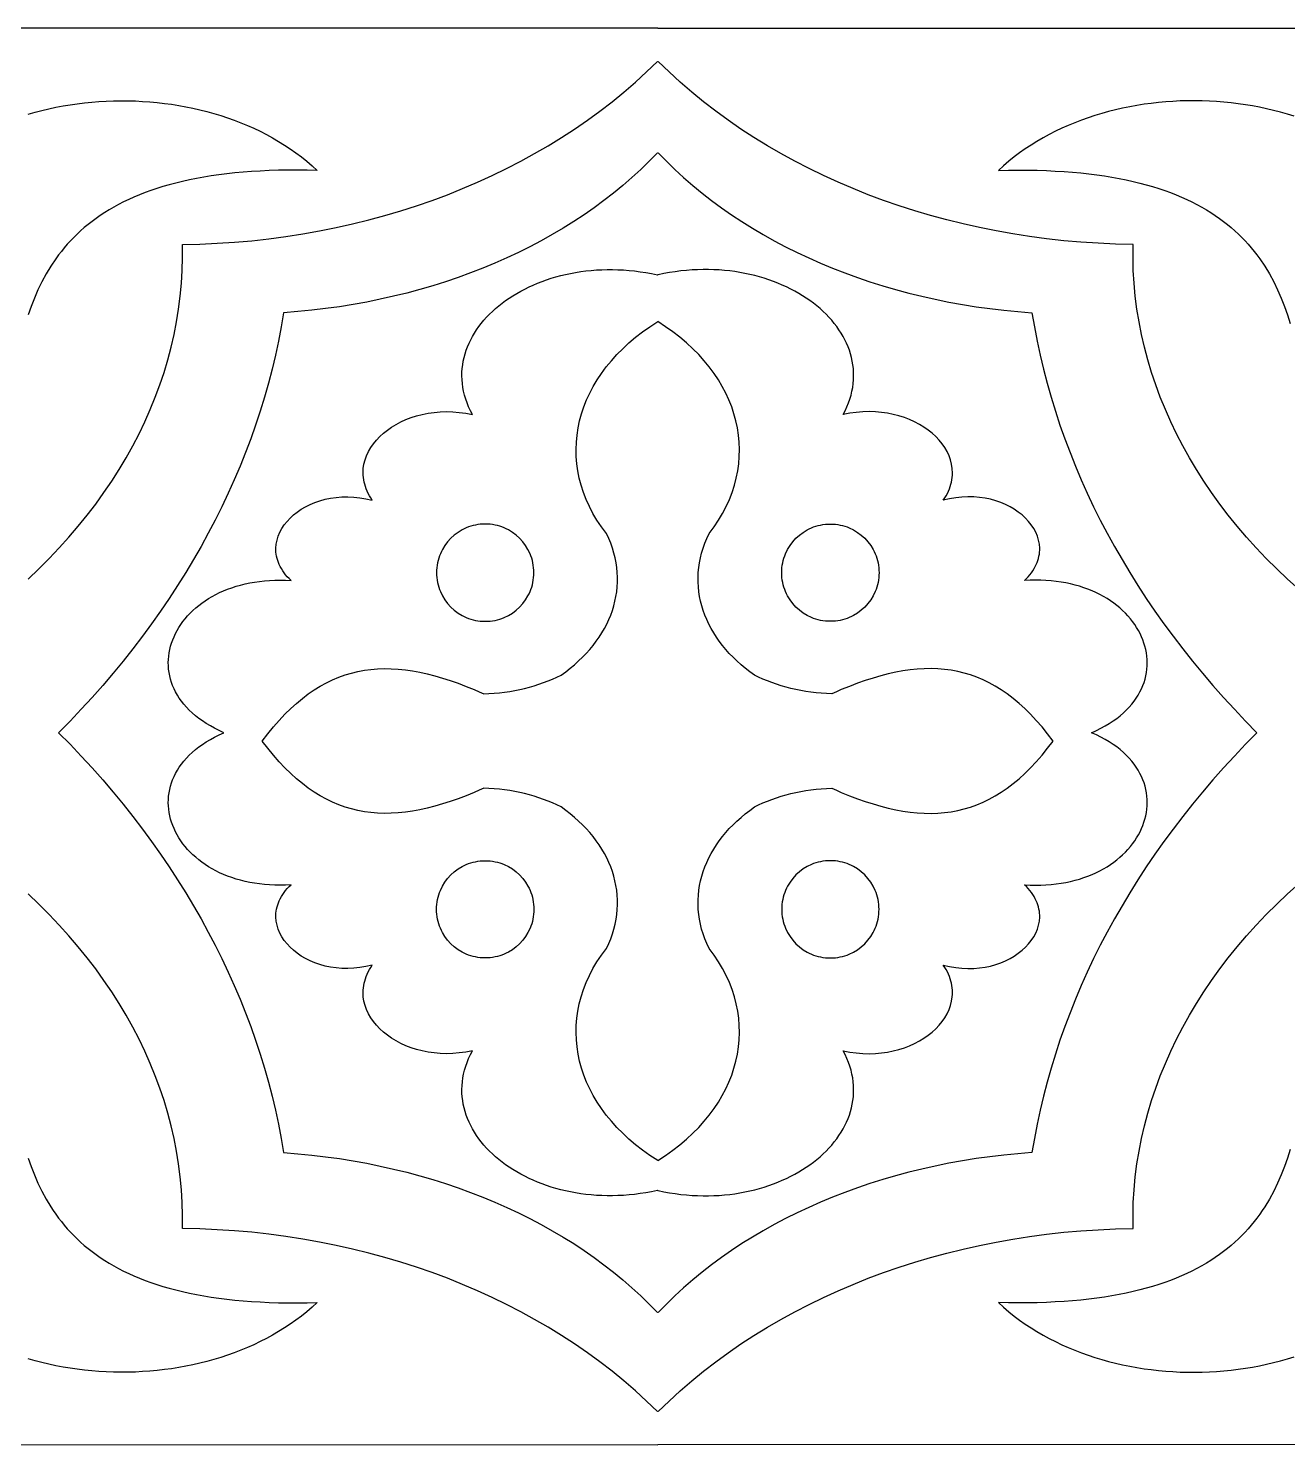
# Model space of a CAD drawing. Extents: x -350 to 350, y -46 to 278.
# Drawn here: x 132.1 to 214.5, y 185.3 to 278 of the extents above; entities that cross this region are included whole.
import ezdxf

# ---------------------------------------------------------------- set-up
doc = ezdxf.new("R2010")
doc.units = 0
doc.layers.add('LAYER_1', color=18, linetype='CONTINUOUS')

msp = doc.modelspace()

# ---------------------------------------------------------------- linework, layer by layer
at = {"layer": 'LAYER_1'}
for points in [[(173.289, 278.003), (39.856, 278.003)], [(173.291, 278.003), (306.723, 278.003)], [(132.079, 241.951), (132.784, 242.619), (133.466, 243.299), (134.124, 243.99), (134.758, 244.693), (135.367, 245.407), (135.952, 246.131), (136.512, 246.864), (137.047, 247.608), (137.557, 248.361), (138.041, 249.122), (138.5, 249.892), (138.933, 250.67), (139.34, 251.455), (139.72, 252.247), (140.075, 253.046), (140.402, 253.851), (140.703, 254.663), (140.977, 255.479), (141.223, 256.301), (141.442, 257.127), (141.634, 257.958), (141.797, 258.792), (141.933, 259.63), (142.04, 260.47), (142.119, 261.314), (142.169, 262.159), (142.19, 263.006), (142.182, 263.855), (143.326, 263.879), (144.464, 263.929), (145.597, 264.003), (146.723, 264.102), (147.843, 264.225), (148.954, 264.373), (150.058, 264.544), (151.153, 264.738), (152.238, 264.956), (153.313, 265.197), (154.378, 265.461), (155.432, 265.748), (156.474, 266.057), (157.504, 266.387), (158.52, 266.74), (159.524, 267.114), (160.513, 267.51), (161.487, 267.927), (162.447, 268.364), (163.39, 268.822), (164.317, 269.3), (165.227, 269.799), (166.119, 270.317), (166.994, 270.855), (167.849, 271.412), (168.685, 271.988), (169.501, 272.583), (170.297, 273.197), (171.071, 273.828), (171.824, 274.478), (172.554, 275.146), (173.261, 275.831), (173.289, 275.805)], [(215.23, 241.296), (214.501, 241.951), (213.795, 242.619), (213.113, 243.299), (212.455, 243.99), (211.821, 244.693), (211.212, 245.407), (210.627, 246.131), (210.067, 246.864), (209.532, 247.608), (209.022, 248.361), (208.538, 249.122), (208.079, 249.892), (207.646, 250.67), (207.239, 251.455), (206.859, 252.247), (206.505, 253.046), (206.177, 253.851), (205.876, 254.663), (205.602, 255.479), (205.356, 256.301), (205.137, 257.127), (204.946, 257.958), (204.782, 258.792), (204.646, 259.63), (204.539, 260.47), (204.461, 261.314), (204.41, 262.159), (204.389, 263.006), (204.397, 263.855), (203.253, 263.879), (202.115, 263.929), (200.982, 264.003), (199.856, 264.102), (198.736, 264.225), (197.625, 264.373), (196.521, 264.544), (195.427, 264.738), (194.341, 264.956), (193.266, 265.197), (192.201, 265.461), (191.147, 265.748), (190.105, 266.057), (189.076, 266.387), (188.059, 266.74), (187.056, 267.114), (186.066, 267.51), (185.092, 267.927), (184.133, 268.364), (183.189, 268.822), (182.262, 269.3), (181.352, 269.799), (180.46, 270.317), (179.586, 270.855), (178.73, 271.412), (177.894, 271.988), (177.078, 272.583), (176.283, 273.197), (175.508, 273.828), (174.756, 274.478), (174.025, 275.146), (173.318, 275.831), (173.291, 275.805)], [(132.088, 272.39), (132.536, 272.517), (132.988, 272.634), (133.444, 272.741), (133.904, 272.838), (134.367, 272.925), (134.833, 273.003), (135.301, 273.07), (135.772, 273.127), (136.244, 273.174), (136.718, 273.211), (137.194, 273.239), (137.67, 273.256), (138.147, 273.263), (138.624, 273.26), (139.1, 273.246), (139.577, 273.223), (140.052, 273.189), (140.527, 273.146), (140.999, 273.092), (141.47, 273.028), (141.939, 272.954), (142.405, 272.869), (142.869, 272.774), (143.329, 272.67), (143.785, 272.554), (144.238, 272.429), (144.686, 272.293), (145.13, 272.147), (145.569, 271.99), (146.002, 271.823), (146.43, 271.646), (146.852, 271.459), (147.267, 271.261), (147.676, 271.052), (148.078, 270.833), (148.473, 270.604), (148.86, 270.364), (149.239, 270.114), (149.609, 269.853), (149.971, 269.582), (150.324, 269.3), (150.667, 269.008), (151.001, 268.705), (150.343, 268.718), (149.7, 268.723), (149.071, 268.72), (148.458, 268.708), (147.859, 268.689), (147.275, 268.662), (146.705, 268.627), (146.149, 268.584), (145.607, 268.534), (145.079, 268.476), (144.564, 268.411), (144.063, 268.339), (143.574, 268.26), (143.099, 268.174), (142.636, 268.081), (142.186, 267.981), (141.748, 267.874), (141.322, 267.762), (140.908, 267.642), (140.506, 267.517), (140.116, 267.385), (139.737, 267.248), (139.369, 267.104), (139.012, 266.955), (138.666, 266.8), (138.331, 266.639), (138.006, 266.473), (137.692, 266.301), (137.387, 266.125), (137.093, 265.943), (136.808, 265.756), (136.533, 265.564), (136.266, 265.368), (136.01, 265.167), (135.762, 264.961), (135.522, 264.751), (135.292, 264.536), (135.069, 264.318), (134.855, 264.095), (134.649, 263.868), (134.451, 263.638), (134.26, 263.404), (134.076, 263.166), (133.9, 262.924), (133.569, 262.432), (133.264, 261.926), (132.985, 261.409), (132.729, 260.881), (132.495, 260.343), (132.282, 259.796), (132.087, 259.241)], [(214.934, 272.253), (214.491, 272.39), (214.043, 272.517), (213.591, 272.634), (213.135, 272.741), (212.675, 272.838), (212.213, 272.925), (211.747, 273.003), (211.278, 273.07), (210.808, 273.127), (210.335, 273.174), (209.861, 273.211), (209.386, 273.239), (208.909, 273.256), (208.433, 273.263), (207.956, 273.26), (207.479, 273.246), (207.002, 273.223), (206.527, 273.189), (206.053, 273.146), (205.58, 273.092), (205.109, 273.028), (204.64, 272.954), (204.174, 272.869), (203.711, 272.774), (203.251, 272.67), (202.794, 272.554), (202.342, 272.429), (201.893, 272.293), (201.449, 272.147), (201.011, 271.99), (200.577, 271.823), (200.149, 271.646), (199.727, 271.459), (199.312, 271.261), (198.903, 271.052), (198.501, 270.833), (198.106, 270.604), (197.719, 270.364), (197.34, 270.114), (196.97, 269.853), (196.608, 269.582), (196.255, 269.3), (195.912, 269.008), (195.578, 268.705), (196.237, 268.718), (196.88, 268.723), (197.508, 268.72), (198.121, 268.708), (198.72, 268.689), (199.304, 268.662), (199.874, 268.627), (200.43, 268.584), (200.972, 268.534), (201.5, 268.476), (202.015, 268.411), (202.517, 268.339), (203.005, 268.26), (203.481, 268.174), (203.943, 268.081), (204.394, 267.981), (204.832, 267.874), (205.257, 267.762), (205.671, 267.642), (206.073, 267.517), (206.463, 267.385), (206.842, 267.248), (207.21, 267.104), (207.567, 266.955), (207.913, 266.8), (208.248, 266.639), (208.573, 266.473), (208.887, 266.301), (209.192, 266.125), (209.486, 265.943), (209.771, 265.756), (210.047, 265.564), (210.313, 265.368), (210.57, 265.167), (210.818, 264.961), (211.057, 264.751), (211.288, 264.536), (211.51, 264.318), (211.724, 264.095), (211.93, 263.868), (212.129, 263.638), (212.319, 263.404), (212.503, 263.166), (212.679, 262.924), (213.01, 262.432), (213.315, 261.926), (213.594, 261.409), (213.85, 260.881), (214.084, 260.343), (214.298, 259.796), (214.492, 259.241), (214.669, 258.679)], [(173.289, 269.829), (173.261, 269.857), (172.726, 269.303), (172.171, 268.763), (171.597, 268.235), (171.005, 267.72), (170.396, 267.218), (169.768, 266.73), (169.124, 266.255), (168.463, 265.795), (167.786, 265.348), (167.094, 264.916), (166.386, 264.498), (165.663, 264.094), (164.926, 263.706), (164.176, 263.332), (163.412, 262.974), (162.635, 262.631), (161.845, 262.303), (161.043, 261.991), (160.23, 261.696), (159.405, 261.416), (158.57, 261.152), (157.724, 260.906), (156.869, 260.676), (156.004, 260.462), (155.131, 260.266), (154.248, 260.087), (153.358, 259.926), (152.46, 259.782), (151.555, 259.656), (150.643, 259.548), (149.725, 259.459), (148.801, 259.388), (148.643, 258.457), (148.465, 257.53), (148.266, 256.606), (148.047, 255.685), (147.808, 254.767), (147.548, 253.853), (147.269, 252.943), (146.97, 252.037), (146.652, 251.134), (146.313, 250.236), (145.955, 249.343), (145.578, 248.454), (145.181, 247.57), (144.765, 246.69), (144.33, 245.816), (143.875, 244.947), (143.402, 244.084), (142.91, 243.226), (142.398, 242.374), (141.868, 241.528), (141.32, 240.688), (140.752, 239.854), (140.167, 239.027), (139.563, 238.206), (138.94, 237.392), (138.3, 236.585), (137.641, 235.785), (136.965, 234.993), (136.27, 234.207), (135.557, 233.43), (134.827, 232.66), (134.079, 231.898), (134.827, 231.137), (135.557, 230.367), (136.27, 229.589), (136.965, 228.804), (137.641, 228.012), (138.3, 227.212), (138.94, 226.405), (139.563, 225.591), (140.167, 224.77), (140.752, 223.943), (141.32, 223.109), (141.868, 222.269), (142.398, 221.423), (142.91, 220.571), (143.402, 219.713), (143.875, 218.849), (144.33, 217.98), (144.765, 217.106), (145.181, 216.227), (145.578, 215.343), (145.955, 214.454), (146.313, 213.56), (146.652, 212.662), (146.97, 211.76), (147.269, 210.854), (147.548, 209.943), (147.808, 209.029), (148.047, 208.112), (148.266, 207.191), (148.465, 206.267), (148.643, 205.339), (148.801, 204.409), (149.725, 204.338), (150.643, 204.248), (151.555, 204.14), (152.46, 204.015), (153.358, 203.871), (154.248, 203.709), (155.131, 203.531), (156.004, 203.334), (156.869, 203.121), (157.724, 202.891), (158.57, 202.644), (159.405, 202.381), (160.23, 202.101), (161.043, 201.805), (161.845, 201.494), (162.635, 201.166), (163.412, 200.823), (164.176, 200.465), (164.926, 200.091), (165.663, 199.702), (166.386, 199.299), (167.094, 198.881), (167.786, 198.449), (168.463, 198.002), (169.124, 197.541), (169.768, 197.067), (170.396, 196.579), (171.005, 196.077), (171.597, 195.562), (172.171, 195.034), (172.726, 194.493), (173.261, 193.94), (173.289, 193.968)], [(173.291, 269.829), (173.318, 269.857), (173.853, 269.303), (174.408, 268.763), (174.982, 268.235), (175.574, 267.72), (176.184, 267.218), (176.811, 266.73), (177.455, 266.255), (178.116, 265.795), (178.793, 265.348), (179.486, 264.916), (180.193, 264.498), (180.916, 264.094), (181.653, 263.706), (182.403, 263.332), (183.168, 262.974), (183.945, 262.631), (184.734, 262.303), (185.536, 261.991), (186.349, 261.696), (187.174, 261.416), (188.009, 261.152), (188.855, 260.906), (189.71, 260.676), (190.575, 260.462), (191.449, 260.266), (192.331, 260.087), (193.221, 259.926), (194.119, 259.782), (195.024, 259.656), (195.936, 259.548), (196.854, 259.459), (197.778, 259.388), (197.936, 258.457), (198.115, 257.53), (198.313, 256.606), (198.533, 255.685), (198.772, 254.767), (199.031, 253.853), (199.31, 252.943), (199.609, 252.037), (199.928, 251.134), (200.266, 250.236), (200.624, 249.343), (201.001, 248.454), (201.398, 247.57), (201.814, 246.69), (202.25, 245.816), (202.704, 244.947), (203.177, 244.084), (203.67, 243.226), (204.181, 242.374), (204.711, 241.528), (205.26, 240.688), (205.827, 239.854), (206.412, 239.027), (207.016, 238.206), (207.639, 237.392), (208.279, 236.585), (208.938, 235.785), (209.615, 234.993), (210.309, 234.207), (211.022, 233.43), (211.752, 232.66), (212.5, 231.898), (211.752, 231.137), (211.022, 230.367), (210.309, 229.589), (209.615, 228.804), (208.938, 228.012), (208.279, 227.212), (207.639, 226.405), (207.016, 225.591), (206.412, 224.77), (205.827, 223.943), (205.26, 223.109), (204.711, 222.269), (204.181, 221.423), (203.67, 220.571), (203.177, 219.713), (202.704, 218.849), (202.25, 217.98), (201.814, 217.106), (201.398, 216.227), (201.001, 215.343), (200.624, 214.454), (200.266, 213.56), (199.928, 212.662), (199.609, 211.76), (199.31, 210.854), (199.031, 209.943), (198.772, 209.029), (198.533, 208.112), (198.313, 207.191), (198.115, 206.267), (197.936, 205.339), (197.778, 204.409), (196.854, 204.338), (195.936, 204.248), (195.024, 204.14), (194.119, 204.015), (193.221, 203.871), (192.331, 203.709), (191.449, 203.531), (190.575, 203.334), (189.71, 203.121), (188.855, 202.891), (188.009, 202.644), (187.174, 202.381), (186.349, 202.101), (185.536, 201.805), (184.734, 201.494), (183.945, 201.166), (183.168, 200.823), (182.403, 200.465), (181.653, 200.091), (180.916, 199.702), (180.193, 199.299), (179.486, 198.881), (178.793, 198.449), (178.116, 198.002), (177.455, 197.541), (176.811, 197.067), (176.184, 196.579), (175.574, 196.077), (174.982, 195.562), (174.408, 195.034), (173.853, 194.493), (173.318, 193.94), (173.291, 193.968)], [(173.289, 201.925), (173.261, 201.931), (172.888, 201.852), (172.515, 201.783), (172.145, 201.725), (171.776, 201.677), (171.41, 201.639), (171.046, 201.611), (170.685, 201.593), (170.326, 201.584), (169.971, 201.584), (169.618, 201.594), (169.27, 201.612), (168.924, 201.64), (168.583, 201.676), (168.246, 201.721), (167.912, 201.774), (167.584, 201.835), (167.26, 201.904), (166.941, 201.981), (166.627, 202.066), (166.318, 202.158), (166.015, 202.257), (165.718, 202.364), (165.426, 202.477), (165.141, 202.598), (164.862, 202.725), (164.59, 202.859), (164.324, 202.998), (164.066, 203.144), (163.814, 203.297), (163.57, 203.454), (163.333, 203.618), (163.105, 203.787), (162.884, 203.961), (162.672, 204.141), (162.468, 204.325), (162.272, 204.514), (162.086, 204.708), (161.908, 204.906), (161.74, 205.109), (161.581, 205.316), (161.432, 205.526), (161.293, 205.741), (161.164, 205.959), (161.046, 206.18), (160.937, 206.405), (160.84, 206.633), (160.753, 206.864), (160.678, 207.098), (160.614, 207.334), (160.561, 207.573), (160.521, 207.814), (160.492, 208.057), (160.475, 208.303), (160.471, 208.549), (160.48, 208.798), (160.501, 209.048), (160.535, 209.299), (160.583, 209.551), (160.644, 209.805), (160.718, 210.059), (160.807, 210.313), (160.909, 210.568), (161.026, 210.824), (161.157, 211.079), (160.726, 210.993), (160.298, 210.932), (159.876, 210.896), (159.46, 210.885), (159.051, 210.897), (158.65, 210.931), (158.259, 210.986), (157.878, 211.062), (157.509, 211.157), (157.152, 211.271), (156.809, 211.403), (156.48, 211.552), (156.167, 211.717), (155.871, 211.897), (155.593, 212.091), (155.333, 212.298), (155.093, 212.518), (154.875, 212.749), (154.678, 212.991), (154.504, 213.242), (154.355, 213.502), (154.23, 213.77), (154.132, 214.045), (154.061, 214.326), (154.019, 214.612), (154.008, 214.757), (154.006, 214.903), (154.01, 215.049), (154.023, 215.197), (154.043, 215.344), (154.072, 215.493), (154.108, 215.642), (154.153, 215.791), (154.206, 215.94), (154.268, 216.089), (154.338, 216.238), (154.418, 216.387), (154.506, 216.536), (154.603, 216.685), (154.193, 216.587), (153.788, 216.518), (153.389, 216.475), (152.997, 216.458), (152.612, 216.465), (152.237, 216.496), (151.872, 216.55), (151.518, 216.624), (151.177, 216.719), (150.849, 216.833), (150.536, 216.965), (150.238, 217.113), (149.958, 217.278), (149.695, 217.457), (149.451, 217.65), (149.228, 217.855), (149.025, 218.072), (148.846, 218.299), (148.689, 218.535), (148.557, 218.779), (148.451, 219.031), (148.372, 219.288), (148.32, 219.55), (148.298, 219.816), (148.298, 219.95), (148.305, 220.084), (148.321, 220.219), (148.344, 220.354), (148.375, 220.49), (148.415, 220.625), (148.463, 220.76), (148.52, 220.895), (148.585, 221.029), (148.659, 221.163), (148.742, 221.296), (148.833, 221.428), (148.934, 221.559), (149.045, 221.689), (149.165, 221.818), (149.294, 221.946), (148.932, 221.926), (148.576, 221.917), (148.227, 221.92), (147.885, 221.934), (147.55, 221.959), (147.222, 221.994), (146.901, 222.039), (146.588, 222.094), (146.282, 222.159), (145.984, 222.233), (145.694, 222.316), (145.412, 222.408), (145.137, 222.508), (144.871, 222.616), (144.614, 222.732), (144.364, 222.855), (144.124, 222.986), (143.892, 223.124), (143.669, 223.268), (143.455, 223.418), (143.25, 223.575), (143.054, 223.738), (142.867, 223.906), (142.691, 224.079), (142.523, 224.257), (142.366, 224.439), (142.218, 224.626), (142.08, 224.817), (141.953, 225.012), (141.836, 225.21), (141.729, 225.411), (141.633, 225.615), (141.547, 225.822), (141.472, 226.031), (141.409, 226.241), (141.356, 226.454), (141.314, 226.668), (141.284, 226.883), (141.265, 227.099), (141.258, 227.315), (141.262, 227.531), (141.278, 227.748), (141.307, 227.964), (141.347, 228.179), (141.4, 228.394), (141.465, 228.607), (141.542, 228.819), (141.632, 229.029), (141.735, 229.236), (141.851, 229.441), (141.979, 229.644), (142.121, 229.844), (142.276, 230.04), (142.445, 230.233), (142.627, 230.421), (142.823, 230.606), (143.032, 230.786), (143.256, 230.962), (143.493, 231.132), (143.745, 231.297), (144.011, 231.457), (144.291, 231.61), (144.586, 231.758), (144.896, 231.898), (144.586, 232.039), (144.291, 232.186), (144.011, 232.34), (143.745, 232.499), (143.493, 232.664), (143.256, 232.835), (143.032, 233.01), (142.823, 233.191), (142.627, 233.375), (142.445, 233.564), (142.276, 233.757), (142.121, 233.953), (141.979, 234.153), (141.851, 234.355), (141.735, 234.56), (141.632, 234.768), (141.542, 234.978), (141.465, 235.19), (141.4, 235.403), (141.347, 235.617), (141.307, 235.833), (141.278, 236.049), (141.262, 236.265), (141.258, 236.482), (141.265, 236.698), (141.284, 236.914), (141.314, 237.129), (141.356, 237.343), (141.409, 237.555), (141.472, 237.766), (141.547, 237.975), (141.633, 238.182), (141.729, 238.386), (141.836, 238.587), (141.953, 238.785), (142.08, 238.98), (142.218, 239.17), (142.366, 239.357), (142.523, 239.54), (142.691, 239.718), (142.867, 239.891), (143.054, 240.059), (143.25, 240.221), (143.455, 240.378), (143.669, 240.529), (143.892, 240.673), (144.124, 240.811), (144.364, 240.941), (144.614, 241.065), (144.871, 241.181), (145.137, 241.289), (145.412, 241.389), (145.694, 241.481), (145.984, 241.564), (146.282, 241.638), (146.588, 241.702), (146.901, 241.758), (147.222, 241.803), (147.55, 241.838), (147.885, 241.863), (148.227, 241.877), (148.576, 241.88), (148.932, 241.871), (149.294, 241.851), (149.165, 241.979), (149.045, 242.107), (148.934, 242.238), (148.833, 242.369), (148.742, 242.501), (148.659, 242.634), (148.585, 242.768), (148.52, 242.902), (148.463, 243.037), (148.415, 243.172), (148.375, 243.307), (148.344, 243.442), (148.321, 243.577), (148.305, 243.712), (148.298, 243.847), (148.298, 243.981), (148.32, 244.247), (148.372, 244.509), (148.451, 244.766), (148.557, 245.017), (148.689, 245.262), (148.846, 245.498), (149.025, 245.725), (149.228, 245.942), (149.451, 246.147), (149.695, 246.34), (149.958, 246.519), (150.238, 246.683), (150.536, 246.832), (150.849, 246.964), (151.177, 247.078), (151.518, 247.173), (151.872, 247.247), (152.237, 247.3), (152.612, 247.331), (152.997, 247.339), (153.389, 247.322), (153.788, 247.279), (154.193, 247.21), (154.603, 247.112), (154.506, 247.261), (154.418, 247.409), (154.338, 247.558), (154.268, 247.707), (154.206, 247.857), (154.153, 248.006), (154.108, 248.155), (154.072, 248.304), (154.043, 248.452), (154.023, 248.6), (154.01, 248.747), (154.006, 248.894), (154.019, 249.184), (154.061, 249.471), (154.132, 249.752), (154.23, 250.027), (154.355, 250.295), (154.504, 250.555), (154.678, 250.806), (154.875, 251.048), (155.093, 251.279), (155.333, 251.499), (155.593, 251.706), (155.871, 251.9), (156.167, 252.08), (156.48, 252.245), (156.809, 252.393), (157.152, 252.525), (157.509, 252.639), (157.878, 252.735), (158.259, 252.811), (158.65, 252.866), (159.051, 252.9), (159.46, 252.912), (159.876, 252.9), (160.298, 252.865), (160.726, 252.804), (161.157, 252.718), (161.026, 252.973), (160.909, 253.228), (160.807, 253.483), (160.718, 253.738), (160.644, 253.992), (160.583, 254.245), (160.535, 254.498), (160.501, 254.749), (160.48, 254.999), (160.471, 255.247), (160.475, 255.494), (160.492, 255.739), (160.521, 255.982), (160.561, 256.224), (160.614, 256.462), (160.678, 256.699), (160.753, 256.932), (160.84, 257.163), (160.937, 257.391), (161.046, 257.616), (161.164, 257.838), (161.293, 258.056), (161.432, 258.27), (161.581, 258.481), (161.74, 258.688), (161.908, 258.89), (162.086, 259.089), (162.272, 259.283), (162.468, 259.472), (162.672, 259.656), (162.884, 259.836), (163.105, 260.01), (163.333, 260.179), (163.57, 260.342), (163.814, 260.5), (164.066, 260.652), (164.324, 260.798), (164.59, 260.938), (164.862, 261.072), (165.141, 261.199), (165.426, 261.319), (165.718, 261.433), (166.015, 261.54), (166.318, 261.639), (166.627, 261.731), (166.941, 261.816), (167.26, 261.893), (167.584, 261.962), (167.912, 262.023), (168.246, 262.076), (168.583, 262.121), (168.924, 262.157), (169.27, 262.184), (169.618, 262.203), (169.971, 262.213), (170.326, 262.213), (170.685, 262.204), (171.046, 262.186), (171.41, 262.158), (171.776, 262.12), (172.145, 262.072), (172.515, 262.013), (172.888, 261.945), (173.261, 261.866), (173.289, 261.872)], [(173.291, 201.925), (173.318, 201.931), (173.692, 201.852), (174.064, 201.783), (174.434, 201.725), (174.803, 201.677), (175.169, 201.639), (175.533, 201.611), (175.894, 201.593), (176.253, 201.584), (176.609, 201.584), (176.961, 201.594), (177.31, 201.612), (177.655, 201.64), (177.996, 201.676), (178.334, 201.721), (178.667, 201.774), (178.995, 201.835), (179.319, 201.904), (179.638, 201.981), (179.952, 202.066), (180.261, 202.158), (180.564, 202.257), (180.861, 202.364), (181.153, 202.477), (181.438, 202.598), (181.717, 202.725), (181.989, 202.859), (182.255, 202.998), (182.514, 203.144), (182.765, 203.297), (183.009, 203.454), (183.246, 203.618), (183.474, 203.787), (183.695, 203.961), (183.908, 204.141), (184.112, 204.325), (184.307, 204.514), (184.493, 204.708), (184.671, 204.906), (184.839, 205.109), (184.998, 205.316), (185.147, 205.526), (185.286, 205.741), (185.415, 205.959), (185.534, 206.18), (185.642, 206.405), (185.739, 206.633), (185.826, 206.864), (185.901, 207.098), (185.965, 207.334), (186.018, 207.573), (186.058, 207.814), (186.087, 208.057), (186.104, 208.303), (186.108, 208.549), (186.099, 208.798), (186.078, 209.048), (186.044, 209.299), (185.996, 209.551), (185.935, 209.805), (185.861, 210.059), (185.772, 210.313), (185.67, 210.568), (185.553, 210.824), (185.422, 211.079), (185.853, 210.993), (186.281, 210.932), (186.703, 210.896), (187.119, 210.885), (187.528, 210.897), (187.929, 210.931), (188.32, 210.986), (188.701, 211.062), (189.07, 211.157), (189.427, 211.271), (189.77, 211.403), (190.099, 211.552), (190.412, 211.717), (190.708, 211.897), (190.987, 212.091), (191.246, 212.298), (191.486, 212.518), (191.705, 212.749), (191.901, 212.991), (192.075, 213.242), (192.225, 213.502), (192.349, 213.77), (192.447, 214.045), (192.518, 214.326), (192.56, 214.612), (192.571, 214.757), (192.574, 214.903), (192.569, 215.049), (192.556, 215.197), (192.536, 215.344), (192.508, 215.493), (192.471, 215.642), (192.426, 215.791), (192.373, 215.94), (192.311, 216.089), (192.241, 216.238), (192.162, 216.387), (192.073, 216.536), (191.976, 216.685), (192.386, 216.587), (192.791, 216.518), (193.19, 216.475), (193.582, 216.458), (193.967, 216.465), (194.342, 216.496), (194.707, 216.55), (195.061, 216.624), (195.402, 216.719), (195.73, 216.833), (196.043, 216.965), (196.341, 217.113), (196.622, 217.278), (196.884, 217.457), (197.128, 217.65), (197.352, 217.855), (197.554, 218.072), (197.734, 218.299), (197.89, 218.535), (198.022, 218.779), (198.128, 219.031), (198.208, 219.288), (198.259, 219.55), (198.282, 219.816), (198.282, 219.95), (198.274, 220.084), (198.259, 220.219), (198.235, 220.354), (198.204, 220.49), (198.164, 220.625), (198.116, 220.76), (198.06, 220.895), (197.994, 221.029), (197.921, 221.163), (197.838, 221.296), (197.746, 221.428), (197.645, 221.559), (197.534, 221.689), (197.415, 221.818), (197.285, 221.946), (197.648, 221.926), (198.003, 221.917), (198.352, 221.92), (198.694, 221.934), (199.03, 221.959), (199.357, 221.994), (199.678, 222.039), (199.991, 222.094), (200.297, 222.159), (200.595, 222.233), (200.885, 222.316), (201.168, 222.408), (201.442, 222.508), (201.708, 222.616), (201.966, 222.732), (202.215, 222.855), (202.455, 222.986), (202.687, 223.124), (202.91, 223.268), (203.125, 223.418), (203.33, 223.575), (203.525, 223.738), (203.712, 223.906), (203.889, 224.079), (204.056, 224.257), (204.214, 224.439), (204.361, 224.626), (204.499, 224.817), (204.626, 225.012), (204.743, 225.21), (204.85, 225.411), (204.947, 225.615), (205.032, 225.822), (205.107, 226.031), (205.171, 226.241), (205.224, 226.454), (205.265, 226.668), (205.295, 226.883), (205.314, 227.099), (205.322, 227.315), (205.317, 227.531), (205.301, 227.748), (205.273, 227.964), (205.232, 228.179), (205.18, 228.394), (205.115, 228.607), (205.037, 228.819), (204.947, 229.029), (204.844, 229.236), (204.729, 229.441), (204.6, 229.644), (204.458, 229.844), (204.303, 230.04), (204.134, 230.233), (203.952, 230.421), (203.757, 230.606), (203.547, 230.786), (203.324, 230.962), (203.086, 231.132), (202.834, 231.297), (202.568, 231.457), (202.288, 231.61), (201.993, 231.758), (201.683, 231.898), (201.993, 232.039), (202.288, 232.186), (202.568, 232.34), (202.834, 232.499), (203.086, 232.664), (203.324, 232.835), (203.547, 233.01), (203.757, 233.191), (203.952, 233.375), (204.134, 233.564), (204.303, 233.757), (204.458, 233.953), (204.6, 234.153), (204.729, 234.355), (204.844, 234.56), (204.947, 234.768), (205.037, 234.978), (205.115, 235.19), (205.18, 235.403), (205.232, 235.617), (205.273, 235.833), (205.301, 236.049), (205.317, 236.265), (205.322, 236.482), (205.314, 236.698), (205.295, 236.914), (205.265, 237.129), (205.224, 237.343), (205.171, 237.555), (205.107, 237.766), (205.032, 237.975), (204.947, 238.182), (204.85, 238.386), (204.743, 238.587), (204.626, 238.785), (204.499, 238.98), (204.361, 239.17), (204.214, 239.357), (204.056, 239.54), (203.889, 239.718), (203.712, 239.891), (203.525, 240.059), (203.33, 240.221), (203.125, 240.378), (202.91, 240.529), (202.687, 240.673), (202.455, 240.811), (202.215, 240.941), (201.966, 241.065), (201.708, 241.181), (201.442, 241.289), (201.168, 241.389), (200.885, 241.481), (200.595, 241.564), (200.297, 241.638), (199.991, 241.702), (199.678, 241.758), (199.357, 241.803), (199.03, 241.838), (198.694, 241.863), (198.352, 241.877), (198.003, 241.88), (197.648, 241.871), (197.285, 241.851), (197.415, 241.979), (197.534, 242.107), (197.645, 242.238), (197.746, 242.369), (197.838, 242.501), (197.921, 242.634), (197.994, 242.768), (198.06, 242.902), (198.116, 243.037), (198.164, 243.172), (198.204, 243.307), (198.235, 243.442), (198.259, 243.577), (198.274, 243.712), (198.282, 243.847), (198.282, 243.981), (198.259, 244.247), (198.208, 244.509), (198.128, 244.766), (198.022, 245.017), (197.89, 245.262), (197.734, 245.498), (197.554, 245.725), (197.352, 245.942), (197.128, 246.147), (196.884, 246.34), (196.622, 246.519), (196.341, 246.683), (196.043, 246.832), (195.73, 246.964), (195.402, 247.078), (195.061, 247.173), (194.707, 247.247), (194.342, 247.3), (193.967, 247.331), (193.582, 247.339), (193.19, 247.322), (192.791, 247.279), (192.386, 247.21), (191.976, 247.112), (192.073, 247.261), (192.162, 247.409), (192.241, 247.558), (192.311, 247.707), (192.373, 247.857), (192.426, 248.006), (192.471, 248.155), (192.508, 248.304), (192.536, 248.452), (192.556, 248.6), (192.569, 248.747), (192.574, 248.894), (192.56, 249.184), (192.518, 249.471), (192.447, 249.752), (192.349, 250.027), (192.225, 250.295), (192.075, 250.555), (191.901, 250.806), (191.705, 251.048), (191.486, 251.279), (191.246, 251.499), (190.987, 251.706), (190.708, 251.9), (190.412, 252.08), (190.099, 252.245), (189.77, 252.393), (189.427, 252.525), (189.07, 252.639), (188.701, 252.735), (188.32, 252.811), (187.929, 252.866), (187.528, 252.9), (187.119, 252.912), (186.703, 252.9), (186.281, 252.865), (185.853, 252.804), (185.422, 252.718), (185.553, 252.973), (185.67, 253.228), (185.772, 253.483), (185.861, 253.738), (185.935, 253.992), (185.996, 254.245), (186.044, 254.498), (186.078, 254.749), (186.099, 254.999), (186.108, 255.247), (186.104, 255.494), (186.087, 255.739), (186.058, 255.982), (186.018, 256.224), (185.965, 256.462), (185.901, 256.699), (185.826, 256.932), (185.739, 257.163), (185.642, 257.391), (185.534, 257.616), (185.415, 257.838), (185.286, 258.056), (185.147, 258.27), (184.998, 258.481), (184.839, 258.688), (184.671, 258.89), (184.493, 259.089), (184.307, 259.283), (184.112, 259.472), (183.908, 259.656), (183.695, 259.836), (183.474, 260.01), (183.246, 260.179), (183.009, 260.342), (182.765, 260.5), (182.514, 260.652), (182.255, 260.798), (181.989, 260.938), (181.717, 261.072), (181.438, 261.199), (181.153, 261.319), (180.861, 261.433), (180.564, 261.54), (180.261, 261.639), (179.952, 261.731), (179.638, 261.816), (179.319, 261.893), (178.995, 261.962), (178.667, 262.023), (178.334, 262.076), (177.996, 262.121), (177.655, 262.157), (177.31, 262.184), (176.961, 262.203), (176.609, 262.213), (176.253, 262.213), (175.894, 262.204), (175.533, 262.186), (175.169, 262.158), (174.803, 262.12), (174.434, 262.072), (174.064, 262.013), (173.692, 261.945), (173.318, 261.866), (173.291, 261.872)], [(173.289, 203.9), (172.78, 204.229), (172.297, 204.572), (171.838, 204.927), (171.403, 205.294), (170.994, 205.672), (170.609, 206.061), (170.25, 206.46), (169.916, 206.869), (169.607, 207.286), (169.325, 207.711), (169.068, 208.144), (168.837, 208.584), (168.632, 209.029), (168.454, 209.481), (168.302, 209.936), (168.177, 210.396), (168.078, 210.86), (168.007, 211.326), (167.963, 211.794), (167.946, 212.264), (167.956, 212.735), (167.994, 213.206), (168.06, 213.676), (168.154, 214.145), (168.275, 214.612), (168.425, 215.077), (168.604, 215.539), (168.811, 215.996), (169.047, 216.45), (169.311, 216.898), (169.605, 217.34), (169.928, 217.776), (170.077, 218.092), (170.209, 218.41), (170.324, 218.728), (170.421, 219.046), (170.501, 219.365), (170.564, 219.684), (170.611, 220.002), (170.641, 220.32), (170.655, 220.637), (170.653, 220.952), (170.635, 221.267), (170.602, 221.579), (170.553, 221.89), (170.489, 222.198), (170.41, 222.504), (170.317, 222.806), (170.208, 223.106), (170.085, 223.402), (169.948, 223.695), (169.797, 223.983), (169.633, 224.267), (169.454, 224.547), (169.263, 224.822), (169.058, 225.092), (168.84, 225.356), (168.609, 225.615), (168.366, 225.868), (168.11, 226.114), (167.842, 226.354), (167.562, 226.588), (167.271, 226.814), (166.968, 227.033), (166.69, 227.168), (166.405, 227.295), (166.114, 227.416), (165.818, 227.529), (165.516, 227.635), (165.208, 227.733), (164.896, 227.823), (164.578, 227.906), (164.256, 227.98), (163.93, 228.046), (163.6, 228.104), (163.266, 228.153), (162.928, 228.194), (162.588, 228.226), (162.244, 228.25), (161.898, 228.264), (161.59, 228.136), (161.284, 227.991), (160.751, 227.774), (160.226, 227.575), (159.709, 227.394), (159.2, 227.231), (158.7, 227.086), (158.207, 226.959), (157.722, 226.852), (157.244, 226.764), (156.773, 226.696), (156.309, 226.649), (155.852, 226.621), (155.402, 226.614), (154.957, 226.629), (154.519, 226.664), (154.086, 226.722), (153.659, 226.801), (153.237, 226.903), (152.821, 227.028), (152.409, 227.176), (152.002, 227.347), (151.6, 227.542), (151.202, 227.762), (150.808, 228.005), (150.418, 228.273), (150.031, 228.567), (149.648, 228.886), (149.268, 229.23), (148.891, 229.601), (148.517, 229.998), (148.145, 230.422), (147.776, 230.873), (147.409, 231.352), (147.776, 231.83), (148.145, 232.281), (148.517, 232.705), (148.891, 233.103), (149.268, 233.473), (149.648, 233.818), (150.031, 234.137), (150.418, 234.43), (150.808, 234.699), (151.202, 234.942), (151.6, 235.161), (152.002, 235.356), (152.409, 235.528), (152.821, 235.675), (153.237, 235.8), (153.659, 235.902), (154.086, 235.982), (154.519, 236.039), (154.957, 236.075), (155.402, 236.089), (155.852, 236.083), (156.309, 236.055), (156.773, 236.007), (157.244, 235.939), (157.722, 235.852), (158.207, 235.744), (158.7, 235.618), (159.2, 235.473), (159.709, 235.31), (160.226, 235.128), (160.751, 234.929), (161.284, 234.713), (161.59, 234.568), (161.898, 234.44), (162.244, 234.454), (162.588, 234.477), (162.928, 234.509), (163.266, 234.55), (163.6, 234.6), (163.93, 234.658), (164.256, 234.724), (164.578, 234.798), (164.896, 234.881), (165.208, 234.971), (165.516, 235.069), (165.818, 235.175), (166.114, 235.288), (166.405, 235.408), (166.69, 235.536), (166.968, 235.671), (167.271, 235.89), (167.562, 236.116), (167.842, 236.349), (168.11, 236.59), (168.366, 236.836), (168.609, 237.089), (168.84, 237.348), (169.058, 237.612), (169.263, 237.882), (169.454, 238.157), (169.633, 238.436), (169.797, 238.721), (169.948, 239.009), (170.085, 239.302), (170.208, 239.598), (170.317, 239.897), (170.41, 240.2), (170.489, 240.506), (170.553, 240.814), (170.602, 241.124), (170.635, 241.437), (170.653, 241.751), (170.655, 242.067), (170.641, 242.384), (170.611, 242.702), (170.564, 243.02), (170.501, 243.339), (170.421, 243.658), (170.324, 243.976), (170.209, 244.294), (170.077, 244.611), (169.928, 244.928), (169.605, 245.364), (169.311, 245.806), (169.047, 246.254), (168.811, 246.707), (168.604, 247.165), (168.425, 247.627), (168.275, 248.092), (168.154, 248.559), (168.06, 249.028), (167.994, 249.498), (167.956, 249.969), (167.946, 250.44), (167.963, 250.909), (168.007, 251.378), (168.078, 251.844), (168.177, 252.307), (168.302, 252.767), (168.454, 253.223), (168.632, 253.674), (168.837, 254.12), (169.068, 254.56), (169.325, 254.992), (169.607, 255.418), (169.916, 255.835), (170.25, 256.244), (170.609, 256.643), (170.994, 257.032), (171.403, 257.41), (171.838, 257.777), (172.297, 258.132), (172.78, 258.474), (173.289, 258.803)], [(173.291, 203.9), (173.799, 204.229), (174.283, 204.572), (174.742, 204.927), (175.176, 205.294), (175.586, 205.672), (175.97, 206.061), (176.329, 206.46), (176.663, 206.869), (176.972, 207.286), (177.255, 207.711), (177.511, 208.144), (177.742, 208.584), (177.947, 209.029), (178.125, 209.481), (178.277, 209.936), (178.402, 210.396), (178.501, 210.86), (178.572, 211.326), (178.617, 211.794), (178.634, 212.264), (178.623, 212.735), (178.585, 213.206), (178.519, 213.676), (178.426, 214.145), (178.304, 214.612), (178.154, 215.077), (177.975, 215.539), (177.768, 215.996), (177.533, 216.45), (177.268, 216.898), (176.974, 217.34), (176.651, 217.776), (176.502, 218.092), (176.37, 218.41), (176.256, 218.728), (176.159, 219.046), (176.078, 219.365), (176.015, 219.684), (175.968, 220.002), (175.938, 220.32), (175.924, 220.637), (175.926, 220.952), (175.944, 221.267), (175.977, 221.579), (176.026, 221.89), (176.09, 222.198), (176.169, 222.504), (176.263, 222.806), (176.371, 223.106), (176.494, 223.402), (176.631, 223.695), (176.782, 223.983), (176.947, 224.267), (177.125, 224.547), (177.317, 224.822), (177.522, 225.092), (177.74, 225.356), (177.97, 225.615), (178.213, 225.868), (178.469, 226.114), (178.737, 226.354), (179.017, 226.588), (179.308, 226.814), (179.611, 227.033), (179.89, 227.168), (180.174, 227.295), (180.465, 227.416), (180.761, 227.529), (181.064, 227.635), (181.371, 227.733), (181.684, 227.823), (182.001, 227.906), (182.323, 227.98), (182.649, 228.046), (182.979, 228.104), (183.313, 228.153), (183.651, 228.194), (183.992, 228.226), (184.335, 228.25), (184.682, 228.264), (184.989, 228.136), (185.295, 227.991), (185.829, 227.774), (186.354, 227.575), (186.87, 227.394), (187.379, 227.231), (187.879, 227.086), (188.372, 226.959), (188.857, 226.852), (189.335, 226.764), (189.806, 226.696), (190.27, 226.649), (190.727, 226.621), (191.178, 226.614), (191.622, 226.629), (192.061, 226.664), (192.493, 226.722), (192.92, 226.801), (193.342, 226.903), (193.758, 227.028), (194.17, 227.176), (194.577, 227.347), (194.979, 227.542), (195.377, 227.762), (195.771, 228.005), (196.161, 228.273), (196.548, 228.567), (196.931, 228.886), (197.311, 229.23), (197.688, 229.601), (198.062, 229.998), (198.434, 230.422), (198.803, 230.873), (199.17, 231.352), (198.803, 231.83), (198.434, 232.281), (198.062, 232.705), (197.688, 233.103), (197.311, 233.473), (196.931, 233.818), (196.548, 234.137), (196.161, 234.43), (195.771, 234.699), (195.377, 234.942), (194.979, 235.161), (194.577, 235.356), (194.17, 235.528), (193.758, 235.675), (193.342, 235.8), (192.92, 235.902), (192.493, 235.982), (192.061, 236.039), (191.622, 236.075), (191.178, 236.089), (190.727, 236.083), (190.27, 236.055), (189.806, 236.007), (189.335, 235.939), (188.857, 235.852), (188.372, 235.744), (187.879, 235.618), (187.379, 235.473), (186.87, 235.31), (186.354, 235.128), (185.829, 234.929), (185.295, 234.713), (184.989, 234.568), (184.682, 234.44), (184.335, 234.454), (183.992, 234.477), (183.651, 234.509), (183.313, 234.55), (182.979, 234.6), (182.649, 234.658), (182.323, 234.724), (182.001, 234.798), (181.684, 234.881), (181.371, 234.971), (181.064, 235.069), (180.761, 235.175), (180.465, 235.288), (180.174, 235.408), (179.89, 235.536), (179.611, 235.671), (179.308, 235.89), (179.017, 236.116), (178.737, 236.349), (178.469, 236.59), (178.213, 236.836), (177.97, 237.089), (177.74, 237.348), (177.522, 237.612), (177.317, 237.882), (177.125, 238.157), (176.947, 238.436), (176.782, 238.721), (176.631, 239.009), (176.494, 239.302), (176.371, 239.598), (176.263, 239.897), (176.169, 240.2), (176.09, 240.506), (176.026, 240.814), (175.977, 241.124), (175.944, 241.437), (175.926, 241.751), (175.924, 242.067), (175.938, 242.384), (175.968, 242.702), (176.015, 243.02), (176.078, 243.339), (176.159, 243.658), (176.256, 243.976), (176.37, 244.294), (176.502, 244.611), (176.651, 244.928), (176.974, 245.364), (177.268, 245.806), (177.533, 246.254), (177.768, 246.707), (177.975, 247.165), (178.154, 247.627), (178.304, 248.092), (178.426, 248.559), (178.519, 249.028), (178.585, 249.498), (178.623, 249.969), (178.634, 250.44), (178.617, 250.909), (178.572, 251.378), (178.501, 251.844), (178.402, 252.307), (178.277, 252.767), (178.125, 253.223), (177.947, 253.674), (177.742, 254.12), (177.511, 254.56), (177.255, 254.992), (176.972, 255.418), (176.663, 255.835), (176.329, 256.244), (175.97, 256.643), (175.586, 257.032), (175.176, 257.41), (174.742, 257.777), (174.283, 258.132), (173.799, 258.474), (173.291, 258.803)], [(173.291, 187.489), (173.318, 187.463), (174.025, 188.148), (174.756, 188.816), (175.508, 189.466), (176.283, 190.098), (177.078, 190.711), (177.894, 191.306), (178.73, 191.882), (179.586, 192.439), (180.46, 192.977), (181.352, 193.495), (182.262, 193.994), (183.189, 194.472), (184.133, 194.93), (185.092, 195.368), (186.066, 195.784), (187.056, 196.18), (188.059, 196.554), (189.076, 196.907), (190.105, 197.238), (191.147, 197.546), (192.201, 197.833), (193.266, 198.097), (194.341, 198.338), (195.427, 198.556), (196.521, 198.751), (197.625, 198.922), (198.736, 199.069), (199.856, 199.192), (200.982, 199.291), (202.115, 199.365), (203.253, 199.415), (204.397, 199.439), (204.389, 200.288), (204.41, 201.135), (204.461, 201.981), (204.539, 202.824), (204.646, 203.664), (204.782, 204.502), (204.946, 205.337), (205.137, 206.167), (205.356, 206.993), (205.602, 207.815), (205.876, 208.632), (206.177, 209.443), (206.505, 210.248), (206.859, 211.047), (207.239, 211.839), (207.646, 212.625), (208.079, 213.402), (208.538, 214.172), (209.022, 214.934), (209.532, 215.686), (210.067, 216.43), (210.627, 217.164), (211.212, 217.888), (211.821, 218.601), (212.455, 219.304), (213.113, 219.995), (213.795, 220.675), (214.501, 221.343), (215.23, 221.999)], [(173.289, 187.489), (173.261, 187.463), (172.554, 188.148), (171.824, 188.816), (171.071, 189.466), (170.297, 190.098), (169.501, 190.711), (168.685, 191.306), (167.849, 191.882), (166.994, 192.439), (166.119, 192.977), (165.227, 193.495), (164.317, 193.994), (163.39, 194.472), (162.447, 194.93), (161.487, 195.368), (160.513, 195.784), (159.524, 196.18), (158.52, 196.554), (157.504, 196.907), (156.474, 197.238), (155.432, 197.546), (154.378, 197.833), (153.313, 198.097), (152.238, 198.338), (151.153, 198.556), (150.058, 198.751), (148.954, 198.922), (147.843, 199.069), (146.723, 199.192), (145.597, 199.291), (144.464, 199.365), (143.326, 199.415), (142.182, 199.439), (142.19, 200.288), (142.169, 201.135), (142.119, 201.981), (142.04, 202.824), (141.933, 203.664), (141.797, 204.502), (141.634, 205.337), (141.442, 206.167), (141.223, 206.993), (140.977, 207.815), (140.703, 208.632), (140.402, 209.443), (140.075, 210.248), (139.72, 211.047), (139.34, 211.839), (138.933, 212.625), (138.5, 213.402), (138.041, 214.172), (137.557, 214.934), (137.047, 215.686), (136.512, 216.43), (135.952, 217.164), (135.367, 217.888), (134.758, 218.601), (134.124, 219.304), (133.466, 219.995), (132.784, 220.675), (132.079, 221.343)], [(132.087, 204.053), (132.282, 203.498), (132.495, 202.951), (132.729, 202.413), (132.985, 201.885), (133.264, 201.368), (133.569, 200.863), (133.731, 200.615), (133.9, 200.37), (134.076, 200.128), (134.26, 199.891), (134.451, 199.656), (134.649, 199.426), (134.855, 199.199), (135.069, 198.977), (135.292, 198.758), (135.522, 198.543), (135.762, 198.333), (136.01, 198.128), (136.266, 197.927), (136.533, 197.73), (136.808, 197.538), (137.093, 197.352), (137.387, 197.17), (137.692, 196.993), (138.006, 196.822), (138.331, 196.655), (138.666, 196.495), (139.012, 196.34), (139.369, 196.19), (139.737, 196.047), (140.116, 195.909), (140.506, 195.777), (140.908, 195.652), (141.322, 195.533), (141.748, 195.42), (142.186, 195.313), (142.636, 195.214), (143.099, 195.121), (143.574, 195.035), (144.063, 194.955), (144.564, 194.883), (145.079, 194.818), (145.607, 194.761), (146.149, 194.71), (146.705, 194.668), (147.275, 194.633), (147.859, 194.605), (148.458, 194.586), (149.071, 194.574), (149.7, 194.571), (150.343, 194.576), (151.001, 194.589), (150.667, 194.286), (150.324, 193.994), (149.971, 193.712), (149.609, 193.441), (149.239, 193.18), (148.86, 192.93), (148.473, 192.69), (148.078, 192.461), (147.676, 192.242), (147.267, 192.034), (146.852, 191.836), (146.43, 191.648), (146.002, 191.471), (145.569, 191.304), (145.13, 191.147), (144.686, 191.001), (144.238, 190.865), (143.785, 190.74), (143.329, 190.625), (142.869, 190.52), (142.405, 190.425), (141.939, 190.341), (141.47, 190.266), (140.999, 190.202), (140.527, 190.148), (140.052, 190.105), (139.577, 190.071), (139.1, 190.048), (138.624, 190.035), (138.147, 190.032), (137.67, 190.039), (137.194, 190.056), (136.718, 190.083), (136.244, 190.12), (135.772, 190.167), (135.301, 190.224), (134.833, 190.292), (134.367, 190.369), (133.904, 190.456), (133.444, 190.553), (132.988, 190.66), (132.536, 190.777), (132.088, 190.904)], [(214.669, 204.615), (214.492, 204.053), (214.298, 203.498), (214.084, 202.951), (213.85, 202.413), (213.594, 201.885), (213.315, 201.368), (213.01, 200.863), (212.848, 200.615), (212.679, 200.37), (212.503, 200.128), (212.319, 199.891), (212.129, 199.656), (211.93, 199.426), (211.724, 199.199), (211.51, 198.977), (211.288, 198.758), (211.057, 198.543), (210.818, 198.333), (210.57, 198.128), (210.313, 197.927), (210.047, 197.73), (209.771, 197.538), (209.486, 197.352), (209.192, 197.17), (208.887, 196.993), (208.573, 196.822), (208.248, 196.655), (207.913, 196.495), (207.567, 196.34), (207.21, 196.19), (206.842, 196.047), (206.463, 195.909), (206.073, 195.777), (205.671, 195.652), (205.257, 195.533), (204.832, 195.42), (204.394, 195.313), (203.943, 195.214), (203.481, 195.121), (203.005, 195.035), (202.517, 194.955), (202.015, 194.883), (201.5, 194.818), (200.972, 194.761), (200.43, 194.71), (199.874, 194.668), (199.304, 194.633), (198.72, 194.605), (198.121, 194.586), (197.508, 194.574), (196.88, 194.571), (196.237, 194.576), (195.578, 194.589), (195.912, 194.286), (196.255, 193.994), (196.608, 193.712), (196.97, 193.441), (197.34, 193.18), (197.719, 192.93), (198.106, 192.69), (198.501, 192.461), (198.903, 192.242), (199.312, 192.034), (199.727, 191.836), (200.149, 191.648), (200.577, 191.471), (201.011, 191.304), (201.449, 191.147), (201.893, 191.001), (202.342, 190.865), (202.794, 190.74), (203.251, 190.625), (203.711, 190.52), (204.174, 190.425), (204.64, 190.341), (205.109, 190.266), (205.58, 190.202), (206.053, 190.148), (206.527, 190.105), (207.002, 190.071), (207.479, 190.048), (207.956, 190.035), (208.433, 190.032), (208.909, 190.039), (209.386, 190.056), (209.861, 190.083), (210.335, 190.12), (210.808, 190.167), (211.278, 190.224), (211.747, 190.292), (212.213, 190.369), (212.675, 190.456), (213.135, 190.553), (213.591, 190.66), (214.043, 190.777), (214.491, 190.904), (214.934, 191.041)], [(39.856, 185.292), (173.289, 185.291)], [(306.723, 185.292), (173.291, 185.291)]]:
    msp.add_lwpolyline(points, dxfattribs=at)
for points in [[(161.996, 245.554), (161.832, 245.55), (161.67, 245.538), (161.511, 245.517), (161.354, 245.489), (161.2, 245.454), (161.049, 245.411), (160.901, 245.361), (160.757, 245.304), (160.478, 245.17), (160.216, 245.01), (159.971, 244.827), (159.744, 244.621), (159.539, 244.395), (159.356, 244.15), (159.196, 243.888), (159.126, 243.75), (159.062, 243.609), (159.005, 243.465), (158.955, 243.317), (158.912, 243.166), (158.877, 243.012), (158.849, 242.855), (158.828, 242.696), (158.816, 242.534), (158.812, 242.37), (158.816, 242.206), (158.828, 242.045), (158.849, 241.885), (158.877, 241.728), (158.912, 241.574), (158.955, 241.423), (159.005, 241.275), (159.062, 241.131), (159.196, 240.852), (159.356, 240.59), (159.539, 240.345), (159.744, 240.119), (159.971, 239.913), (160.216, 239.73), (160.478, 239.57), (160.616, 239.5), (160.757, 239.436), (160.901, 239.379), (161.049, 239.329), (161.2, 239.286), (161.354, 239.251), (161.511, 239.223), (161.67, 239.202), (161.832, 239.19), (161.996, 239.186), (162.16, 239.19), (162.321, 239.202), (162.481, 239.223), (162.638, 239.251), (162.792, 239.286), (162.943, 239.329), (163.091, 239.379), (163.235, 239.436), (163.514, 239.57), (163.776, 239.73), (164.021, 239.913), (164.247, 240.119), (164.453, 240.345), (164.636, 240.59), (164.796, 240.852), (164.866, 240.99), (164.93, 241.131), (164.987, 241.275), (165.037, 241.423), (165.08, 241.574), (165.115, 241.728), (165.143, 241.885), (165.163, 242.045), (165.176, 242.206), (165.18, 242.37), (165.176, 242.534), (165.163, 242.696), (165.143, 242.855), (165.115, 243.012), (165.08, 243.166), (165.037, 243.317), (164.987, 243.465), (164.93, 243.609), (164.796, 243.888), (164.636, 244.15), (164.453, 244.395), (164.247, 244.621), (164.021, 244.827), (163.776, 245.01), (163.514, 245.17), (163.376, 245.24), (163.235, 245.304), (163.091, 245.361), (162.943, 245.411), (162.792, 245.454), (162.638, 245.489), (162.481, 245.517), (162.321, 245.538), (162.16, 245.55)], [(184.583, 245.554), (184.747, 245.55), (184.909, 245.538), (185.068, 245.517), (185.225, 245.489), (185.379, 245.454), (185.53, 245.411), (185.678, 245.361), (185.823, 245.304), (186.101, 245.17), (186.364, 245.01), (186.609, 244.827), (186.835, 244.621), (187.04, 244.395), (187.224, 244.15), (187.383, 243.888), (187.453, 243.75), (187.517, 243.609), (187.574, 243.465), (187.624, 243.317), (187.667, 243.166), (187.703, 243.012), (187.731, 242.855), (187.751, 242.696), (187.763, 242.534), (187.767, 242.37), (187.763, 242.206), (187.751, 242.045), (187.731, 241.885), (187.703, 241.728), (187.667, 241.574), (187.624, 241.423), (187.574, 241.275), (187.517, 241.131), (187.383, 240.852), (187.224, 240.59), (187.04, 240.345), (186.835, 240.119), (186.609, 239.913), (186.364, 239.73), (186.101, 239.57), (185.964, 239.5), (185.823, 239.436), (185.678, 239.379), (185.53, 239.329), (185.379, 239.286), (185.225, 239.251), (185.068, 239.223), (184.909, 239.202), (184.747, 239.19), (184.583, 239.186), (184.419, 239.19), (184.258, 239.202), (184.098, 239.223), (183.942, 239.251), (183.788, 239.286), (183.637, 239.329), (183.489, 239.379), (183.344, 239.436), (183.066, 239.57), (182.803, 239.73), (182.558, 239.913), (182.332, 240.119), (182.126, 240.345), (181.943, 240.59), (181.784, 240.852), (181.713, 240.99), (181.65, 241.131), (181.593, 241.275), (181.542, 241.423), (181.5, 241.574), (181.464, 241.728), (181.436, 241.885), (181.416, 242.045), (181.403, 242.206), (181.399, 242.37), (181.403, 242.534), (181.416, 242.696), (181.436, 242.855), (181.464, 243.012), (181.5, 243.166), (181.542, 243.317), (181.593, 243.465), (181.65, 243.609), (181.784, 243.888), (181.943, 244.15), (182.126, 244.395), (182.332, 244.621), (182.558, 244.827), (182.803, 245.01), (183.066, 245.17), (183.203, 245.24), (183.344, 245.304), (183.489, 245.361), (183.637, 245.411), (183.788, 245.454), (183.942, 245.489), (184.098, 245.517), (184.258, 245.538), (184.419, 245.55)], [(161.996, 217.15), (161.832, 217.154), (161.67, 217.166), (161.511, 217.186), (161.354, 217.214), (161.2, 217.25), (161.049, 217.293), (160.901, 217.343), (160.757, 217.4), (160.478, 217.534), (160.216, 217.693), (159.971, 217.877), (159.744, 218.082), (159.539, 218.308), (159.356, 218.553), (159.196, 218.816), (159.126, 218.953), (159.062, 219.094), (159.005, 219.239), (158.955, 219.387), (158.912, 219.538), (158.877, 219.692), (158.849, 219.849), (158.828, 220.008), (158.816, 220.17), (158.812, 220.334), (158.816, 220.497), (158.828, 220.659), (158.849, 220.819), (158.877, 220.975), (158.912, 221.129), (158.955, 221.28), (159.005, 221.428), (159.062, 221.573), (159.196, 221.851), (159.356, 222.114), (159.539, 222.359), (159.744, 222.585), (159.971, 222.791), (160.216, 222.974), (160.478, 223.133), (160.616, 223.204), (160.757, 223.267), (160.901, 223.324), (161.049, 223.375), (161.2, 223.417), (161.354, 223.453), (161.511, 223.481), (161.67, 223.501), (161.832, 223.514), (161.996, 223.518), (162.16, 223.514), (162.321, 223.501), (162.481, 223.481), (162.638, 223.453), (162.792, 223.417), (162.943, 223.375), (163.091, 223.324), (163.235, 223.267), (163.514, 223.133), (163.776, 222.974), (164.021, 222.791), (164.247, 222.585), (164.453, 222.359), (164.636, 222.114), (164.796, 221.851), (164.866, 221.714), (164.93, 221.573), (164.987, 221.428), (165.037, 221.28), (165.08, 221.129), (165.115, 220.975), (165.143, 220.819), (165.163, 220.659), (165.176, 220.497), (165.18, 220.334), (165.176, 220.17), (165.163, 220.008), (165.143, 219.849), (165.115, 219.692), (165.08, 219.538), (165.037, 219.387), (164.987, 219.239), (164.93, 219.094), (164.796, 218.816), (164.636, 218.553), (164.453, 218.308), (164.247, 218.082), (164.021, 217.877), (163.776, 217.693), (163.514, 217.534), (163.376, 217.464), (163.235, 217.4), (163.091, 217.343), (162.943, 217.293), (162.792, 217.25), (162.638, 217.214), (162.481, 217.186), (162.321, 217.166), (162.16, 217.154)], [(184.583, 217.15), (184.747, 217.154), (184.909, 217.166), (185.068, 217.186), (185.225, 217.214), (185.379, 217.25), (185.53, 217.293), (185.678, 217.343), (185.823, 217.4), (186.101, 217.534), (186.364, 217.693), (186.609, 217.877), (186.835, 218.082), (187.04, 218.308), (187.224, 218.553), (187.383, 218.816), (187.453, 218.953), (187.517, 219.094), (187.574, 219.239), (187.624, 219.387), (187.667, 219.538), (187.703, 219.692), (187.731, 219.849), (187.751, 220.008), (187.763, 220.17), (187.767, 220.334), (187.763, 220.497), (187.751, 220.659), (187.731, 220.819), (187.703, 220.975), (187.667, 221.129), (187.624, 221.28), (187.574, 221.428), (187.517, 221.573), (187.383, 221.851), (187.224, 222.114), (187.04, 222.359), (186.835, 222.585), (186.609, 222.791), (186.364, 222.974), (186.101, 223.133), (185.964, 223.204), (185.823, 223.267), (185.678, 223.324), (185.53, 223.375), (185.379, 223.417), (185.225, 223.453), (185.068, 223.481), (184.909, 223.501), (184.747, 223.514), (184.583, 223.518), (184.419, 223.514), (184.258, 223.501), (184.098, 223.481), (183.942, 223.453), (183.788, 223.417), (183.637, 223.375), (183.489, 223.324), (183.344, 223.267), (183.066, 223.133), (182.803, 222.974), (182.558, 222.791), (182.332, 222.585), (182.126, 222.359), (181.943, 222.114), (181.784, 221.851), (181.713, 221.714), (181.65, 221.573), (181.593, 221.428), (181.542, 221.28), (181.5, 221.129), (181.464, 220.975), (181.436, 220.819), (181.416, 220.659), (181.403, 220.497), (181.399, 220.334), (181.403, 220.17), (181.416, 220.008), (181.436, 219.849), (181.464, 219.692), (181.5, 219.538), (181.542, 219.387), (181.593, 219.239), (181.65, 219.094), (181.784, 218.816), (181.943, 218.553), (182.126, 218.308), (182.332, 218.082), (182.558, 217.877), (182.803, 217.693), (183.066, 217.534), (183.203, 217.464), (183.344, 217.4), (183.489, 217.343), (183.637, 217.293), (183.788, 217.25), (183.942, 217.214), (184.098, 217.186), (184.258, 217.166), (184.419, 217.154)]]:
    msp.add_lwpolyline(points, close=True, dxfattribs=at)

doc.saveas('drawing.dxf')
